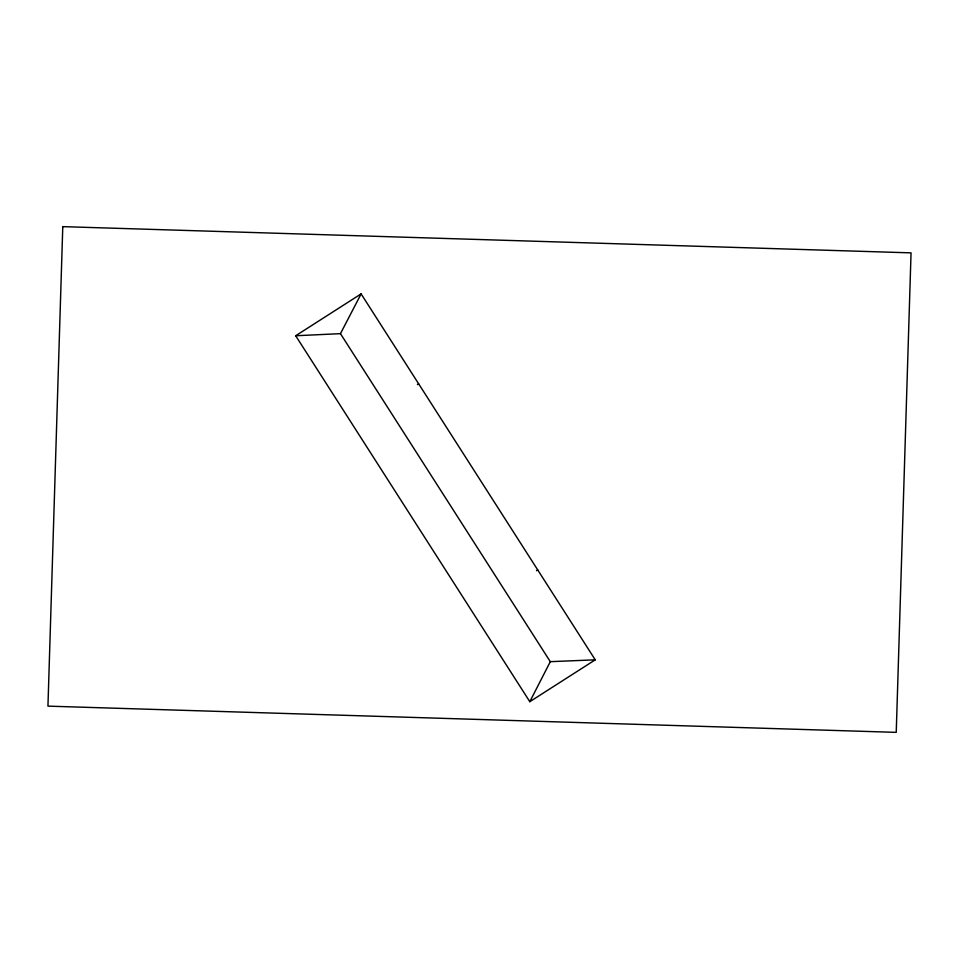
<?xml version="1.0" encoding="UTF-8"?>
<svg xmlns="http://www.w3.org/2000/svg" width="959" height="959" viewBox="0 0 959 959"><rect width="100%" height="100%" fill="white"/><g stroke="black" fill="none" stroke-linecap="round" stroke-linejoin="round"><path stroke-width="1.44" d="M529.812 701.688L550.31 661.674L340.457 333.66L361.111 293.886L595.239 659.828L529.812 701.688L295.684 335.746L361.111 293.886M417.417 384.619L418.663 383.828M536.465 570.689L537.699 569.886M295.684 335.746L340.457 333.66M550.31 661.674L595.239 659.828M62.779 226.636L47.95 706.136L896.233 732.364L911.05 252.864L62.779 226.636"/></g></svg>
